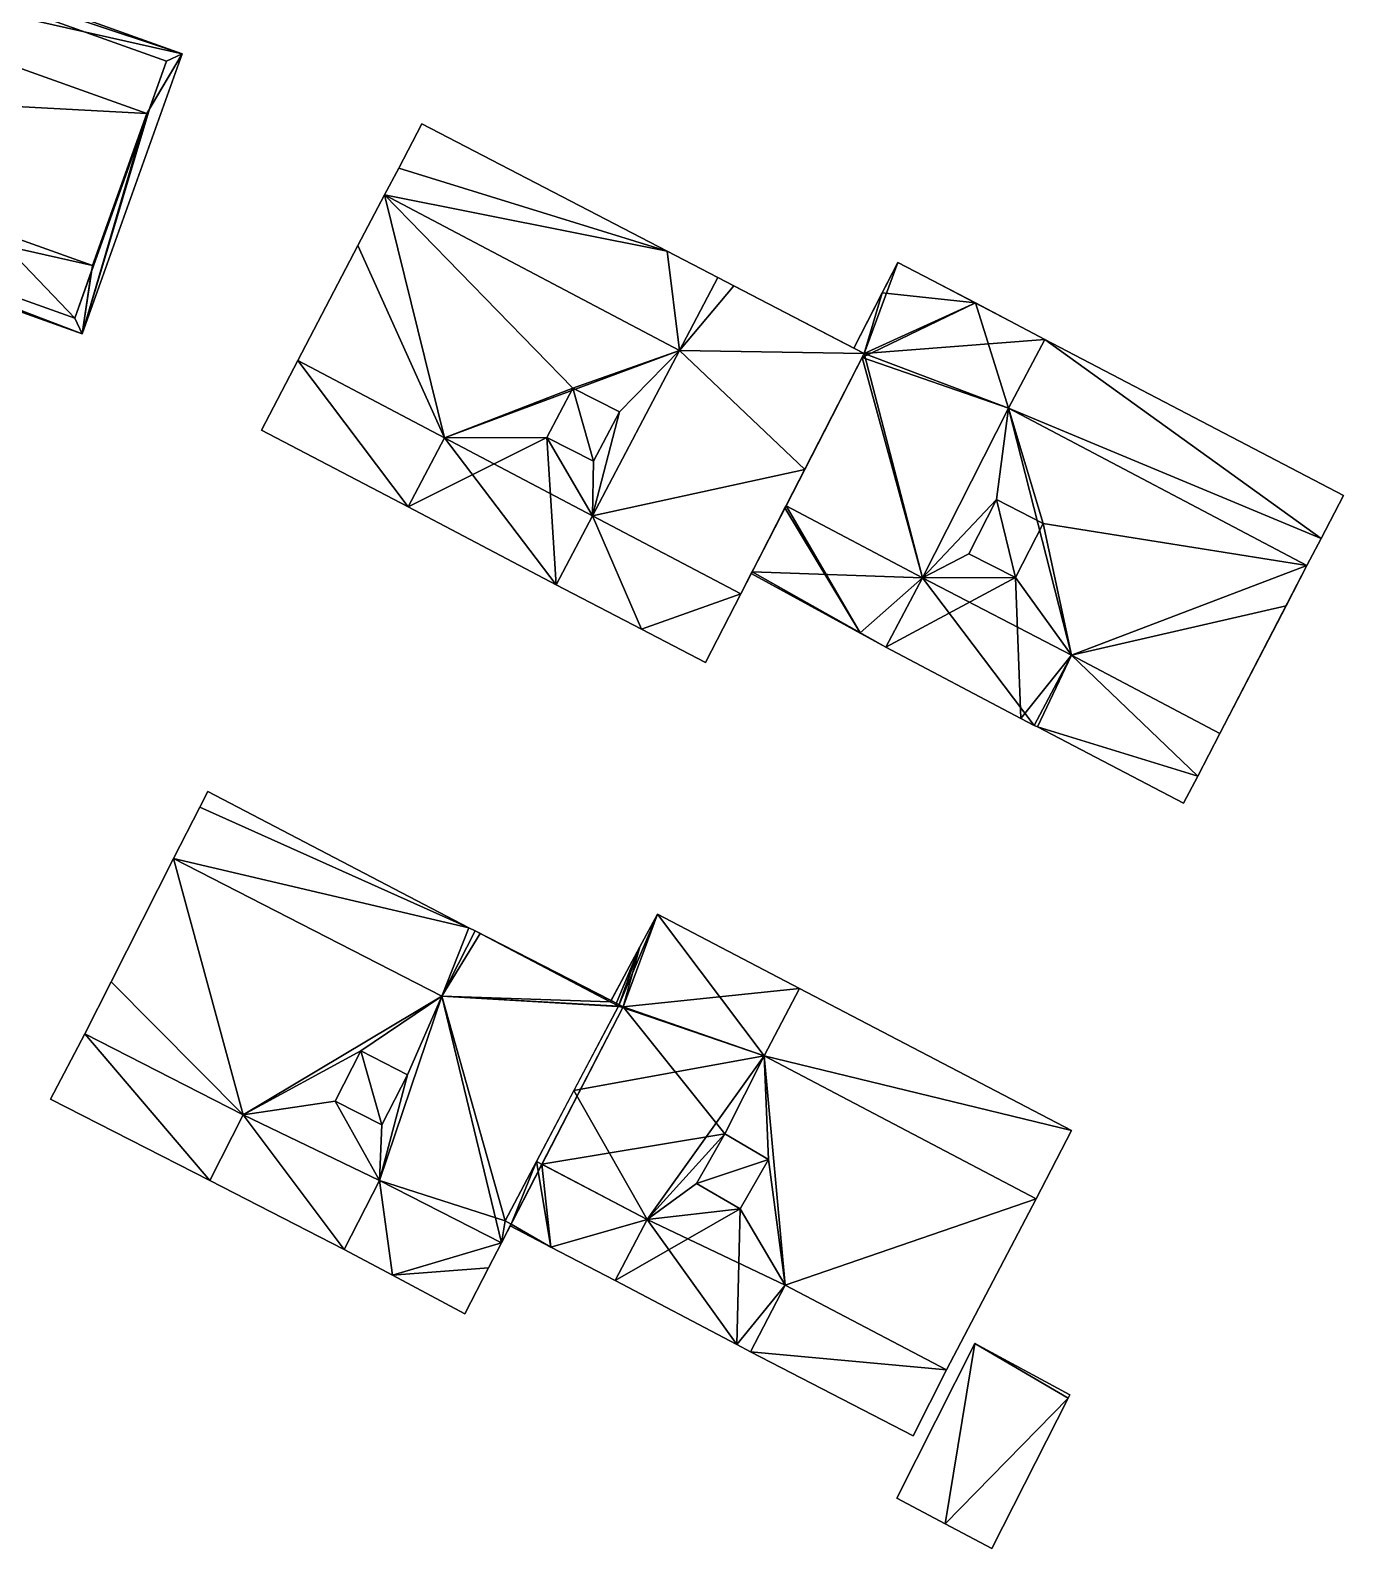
# Model space of a CAD drawing. Extents: x 2679264 to 2679716, y 1246766 to 1247183.
# Drawn here: x 2679386.7 to 2679440.5, y 1246828.5 to 1246890.6 of the extents above; entities that cross this region are included whole.
import ezdxf

# ---------------------------------------------------------------- set-up
doc = ezdxf.new("R2010")
doc.units = 0

msp = doc.modelspace()

# ---------------------------------------------------------------- linework, layer by layer
for points in [[(2679371.03, 1246897.51, 475.487), (2679392.94, 1246889.68, 475.487), (2679370.6, 1246894.71, 478.284)], [(2679392.94, 1246889.68, 475.487), (2679371.03, 1246897.51, 475.487), (2679371.33, 1246896.87, 475.99)], [(2679371.33, 1246896.87, 462.266), (2679367.57, 1246886.35, 462.266), (2679388.54, 1246878.86, 462.266)], [(2679392.3, 1246889.37, 475.99), (2679392.94, 1246889.68, 475.487), (2679371.33, 1246896.87, 475.99)], [(2679392.3, 1246889.37, 475.99), (2679371.33, 1246896.87, 475.99), (2679371.33, 1246896.87, 462.266)], [(2679392.3, 1246889.37, 462.266), (2679392.3, 1246889.37, 475.99), (2679371.33, 1246896.87, 462.266)], [(2679392.3, 1246889.37, 462.266), (2679371.33, 1246896.87, 462.266), (2679388.54, 1246878.86, 462.266)], [(2679370.6, 1246894.71, 478.284), (2679391.49, 1246887.24, 478.284), (2679368.38, 1246888.48, 478.284)], [(2679370.6, 1246894.71, 478.284), (2679392.94, 1246889.68, 475.487), (2679391.49, 1246887.24, 478.284)], [(2679392.94, 1246889.68, 475.487), (2679388.84, 1246878.22, 475.487), (2679391.49, 1246887.24, 478.284)], [(2679388.84, 1246878.22, 475.487), (2679392.94, 1246889.68, 475.487), (2679391.6, 1246887.43, 478.069)], [(2679392.94, 1246889.68, 475.487), (2679392.3, 1246889.37, 475.99), (2679391.6, 1246887.43, 478.069)], [(2679389.23, 1246880.8, 478.067), (2679392.3, 1246889.37, 462.266), (2679388.54, 1246878.86, 462.266)], [(2679389.23, 1246880.8, 478.067), (2679391.6, 1246887.43, 478.069), (2679392.3, 1246889.37, 462.266)], [(2679391.6, 1246887.43, 478.069), (2679392.3, 1246889.37, 475.99), (2679392.3, 1246889.37, 462.266)], [(2679366.93, 1246886.05, 475.487), (2679368.38, 1246888.48, 478.284), (2679389.27, 1246881.02, 478.284)], [(2679368.38, 1246888.48, 478.284), (2679391.49, 1246887.24, 478.284), (2679389.27, 1246881.02, 478.284)], [(2679389.23, 1246880.8, 478.067), (2679388.84, 1246878.22, 475.487), (2679391.6, 1246887.43, 478.069)], [(2679391.49, 1246887.24, 478.284), (2679388.84, 1246878.22, 475.487), (2679389.27, 1246881.02, 478.284)], [(2679402.75, 1246886.81, 472.789), (2679412.78, 1246881.6, 472.789), (2679401.8, 1246885, 472.789)], [(2679402.75, 1246886.81, 472.789), (2679401.8, 1246885, 472.789), (2679401.8, 1246885, 459.695)], [(2679402.75, 1246886.81, 459.695), (2679402.75, 1246886.81, 472.789), (2679401.8, 1246885, 459.695)], [(2679412.78, 1246881.6, 459.695), (2679402.75, 1246886.81, 459.695), (2679401.8, 1246885, 459.695)], [(2679412.78, 1246881.6, 472.789), (2679402.75, 1246886.81, 472.789), (2679402.75, 1246886.81, 459.695)], [(2679412.78, 1246881.6, 459.695), (2679412.78, 1246881.6, 472.789), (2679402.75, 1246886.81, 459.695)], [(2679366.93, 1246886.05, 475.487), (2679388.84, 1246878.22, 475.487), (2679367.57, 1246886.35, 475.99)], [(2679388.84, 1246878.22, 475.487), (2679366.93, 1246886.05, 475.487), (2679389.27, 1246881.02, 478.284)], [(2679367.57, 1246886.35, 475.99), (2679388.84, 1246878.22, 475.487), (2679388.54, 1246878.86, 475.991)], [(2679367.57, 1246886.35, 475.99), (2679388.54, 1246878.86, 475.991), (2679388.54, 1246878.86, 462.266)], [(2679367.57, 1246886.35, 462.266), (2679367.57, 1246886.35, 475.99), (2679388.54, 1246878.86, 462.266)], [(2679401.8, 1246885, 472.789), (2679412.78, 1246881.6, 472.789), (2679401.22, 1246883.9, 472.789)], [(2679401.8, 1246885, 472.789), (2679401.22, 1246883.9, 472.789), (2679401.22, 1246883.9, 459.695)], [(2679401.8, 1246885, 459.695), (2679401.8, 1246885, 472.789), (2679401.22, 1246883.9, 459.695)], [(2679412.78, 1246881.6, 459.695), (2679401.8, 1246885, 459.695), (2679401.22, 1246883.9, 459.695)], [(2679400.13, 1246881.83, 475.963), (2679401.22, 1246883.9, 475.963), (2679403.68, 1246873.96, 475.963)], [(2679401.22, 1246883.9, 475.963), (2679400.13, 1246881.83, 475.963), (2679400.13, 1246881.83, 459.695)], [(2679401.22, 1246883.9, 459.695), (2679401.22, 1246883.9, 475.963), (2679400.13, 1246881.83, 459.695)], [(2679401.22, 1246883.9, 459.695), (2679400.13, 1246881.83, 459.695), (2679403.68, 1246873.96, 459.695)], [(2679401.22, 1246883.9, 472.789), (2679412.78, 1246881.6, 472.789), (2679413.29, 1246877.53, 472.789)], [(2679413.29, 1246877.53, 475.963), (2679408.92, 1246876, 475.963), (2679401.22, 1246883.9, 475.963)], [(2679401.22, 1246883.9, 475.963), (2679408.92, 1246876, 475.963), (2679403.68, 1246873.96, 475.963)], [(2679412.78, 1246881.6, 459.695), (2679401.22, 1246883.9, 459.695), (2679413.29, 1246877.53, 459.695)], [(2679413.29, 1246877.53, 472.789), (2679413.29, 1246877.53, 475.963), (2679401.22, 1246883.9, 475.963)], [(2679401.22, 1246883.9, 472.789), (2679413.29, 1246877.53, 472.789), (2679401.22, 1246883.9, 475.963)], [(2679413.29, 1246877.53, 459.695), (2679401.22, 1246883.9, 459.695), (2679403.68, 1246873.96, 459.695)], [(2679397.67, 1246877.13, 475.963), (2679400.13, 1246881.83, 475.963), (2679403.68, 1246873.96, 475.963)], [(2679400.13, 1246881.83, 475.963), (2679397.67, 1246877.13, 475.963), (2679397.67, 1246877.13, 459.695)], [(2679400.13, 1246881.83, 459.695), (2679400.13, 1246881.83, 475.963), (2679397.67, 1246877.13, 459.695)], [(2679400.13, 1246881.83, 459.695), (2679397.67, 1246877.13, 459.695), (2679403.68, 1246873.96, 459.695)], [(2679412.78, 1246881.6, 472.789), (2679414.86, 1246880.52, 472.789), (2679413.29, 1246877.53, 472.789)], [(2679414.86, 1246880.52, 472.789), (2679412.78, 1246881.6, 472.789), (2679412.78, 1246881.6, 459.695)], [(2679414.86, 1246880.52, 459.695), (2679414.86, 1246880.52, 472.789), (2679412.78, 1246881.6, 459.695)], [(2679414.86, 1246880.52, 459.695), (2679412.78, 1246881.6, 459.695), (2679413.29, 1246877.53, 459.695)], [(2679388.54, 1246878.86, 475.991), (2679388.84, 1246878.22, 475.487), (2679389.23, 1246880.8, 478.067)], [(2679388.54, 1246878.86, 475.991), (2679389.23, 1246880.8, 478.067), (2679388.54, 1246878.86, 462.266)], [(2679422.23, 1246881.14, 459.695), (2679420.42, 1246877.63, 459.695), (2679420.85, 1246877.41, 459.695)], [(2679428.24, 1246877.99, 459.695), (2679422.23, 1246881.14, 459.695), (2679420.85, 1246877.41, 459.695)], [(2679425.4, 1246879.48, 474.188), (2679421.59, 1246879.9, 474.188), (2679422.23, 1246881.14, 474.188)], [(2679421.59, 1246879.9, 474.188), (2679421.59, 1246879.9, 459.695), (2679422.23, 1246881.14, 474.188)], [(2679422.23, 1246881.14, 474.188), (2679421.59, 1246879.9, 459.695), (2679422.23, 1246881.14, 459.695)], [(2679425.4, 1246879.48, 474.188), (2679422.23, 1246881.14, 474.188), (2679422.23, 1246881.14, 459.695)], [(2679425.4, 1246879.48, 459.695), (2679425.4, 1246879.48, 474.188), (2679422.23, 1246881.14, 459.695)], [(2679414.86, 1246880.52, 475.963), (2679415.51, 1246880.18, 475.963), (2679413.29, 1246877.53, 475.963)], [(2679414.86, 1246880.52, 472.789), (2679414.86, 1246880.52, 475.963), (2679413.29, 1246877.53, 475.963)], [(2679413.29, 1246877.53, 472.789), (2679414.86, 1246880.52, 472.789), (2679413.29, 1246877.53, 475.963)], [(2679415.51, 1246880.18, 459.695), (2679414.86, 1246880.52, 459.695), (2679413.29, 1246877.53, 459.695)], [(2679413.29, 1246877.53, 475.963), (2679415.51, 1246880.18, 475.963), (2679420.85, 1246877.41, 475.963)], [(2679415.51, 1246880.18, 459.695), (2679413.29, 1246877.53, 459.695), (2679420.85, 1246877.41, 459.695)], [(2679415.51, 1246880.18, 475.963), (2679414.86, 1246880.52, 475.963), (2679420.42, 1246877.63, 474.188)], [(2679420.42, 1246877.63, 474.188), (2679414.86, 1246880.52, 475.963), (2679414.86, 1246880.52, 459.695)], [(2679414.86, 1246880.52, 459.695), (2679415.51, 1246880.18, 459.695), (2679420.42, 1246877.63, 474.188)], [(2679420.42, 1246877.63, 474.188), (2679420.85, 1246877.41, 475.963), (2679415.51, 1246880.18, 475.963)], [(2679420.42, 1246877.63, 459.695), (2679420.42, 1246877.63, 474.188), (2679415.51, 1246880.18, 459.695)], [(2679420.85, 1246877.41, 474.188), (2679420.42, 1246877.63, 474.188), (2679421.59, 1246879.9, 474.188)], [(2679421.59, 1246879.9, 459.695), (2679421.59, 1246879.9, 474.188), (2679420.42, 1246877.63, 474.188)], [(2679420.42, 1246877.63, 474.188), (2679420.42, 1246877.63, 459.695), (2679421.59, 1246879.9, 459.695)], [(2679420.85, 1246877.41, 474.188), (2679421.59, 1246879.9, 474.188), (2679425.4, 1246879.48, 474.188)], [(2679426.76, 1246875.17, 474.188), (2679420.77, 1246877.25, 474.188), (2679425.4, 1246879.48, 474.188)], [(2679420.85, 1246877.41, 474.188), (2679425.4, 1246879.48, 474.188), (2679420.77, 1246877.25, 474.188)], [(2679426.76, 1246875.17, 474.188), (2679425.4, 1246879.48, 474.188), (2679428.24, 1246877.99, 474.188)], [(2679428.24, 1246877.99, 474.188), (2679425.4, 1246879.48, 474.188), (2679425.4, 1246879.48, 459.695)], [(2679428.24, 1246877.99, 459.695), (2679428.24, 1246877.99, 474.188), (2679425.4, 1246879.48, 459.695)], [(2679426.76, 1246875.17, 459.695), (2679428.24, 1246877.99, 459.695), (2679420.85, 1246877.41, 459.695)], [(2679426.76, 1246875.17, 471.014), (2679428.24, 1246877.99, 471.014), (2679439.55, 1246869.84, 471.014)], [(2679439.55, 1246869.84, 459.695), (2679428.24, 1246877.99, 459.695), (2679426.76, 1246875.17, 459.695)], [(2679426.76, 1246875.17, 471.014), (2679426.76, 1246875.17, 474.188), (2679428.24, 1246877.99, 474.188)], [(2679428.24, 1246877.99, 471.014), (2679426.76, 1246875.17, 471.014), (2679428.24, 1246877.99, 474.188)], [(2679439.55, 1246869.84, 471.014), (2679428.24, 1246877.99, 471.014), (2679440.47, 1246871.6, 471.014)], [(2679440.47, 1246871.6, 471.014), (2679428.24, 1246877.99, 471.014), (2679428.24, 1246877.99, 459.695)], [(2679440.47, 1246871.6, 459.695), (2679440.47, 1246871.6, 471.014), (2679428.24, 1246877.99, 459.695)], [(2679439.55, 1246869.84, 459.695), (2679440.47, 1246871.6, 459.695), (2679428.24, 1246877.99, 459.695)], [(2679396.18, 1246874.28, 472.789), (2679397.67, 1246877.13, 472.789), (2679402.19, 1246871.14, 472.789)], [(2679397.67, 1246877.13, 472.789), (2679396.18, 1246874.28, 472.789), (2679396.18, 1246874.28, 459.695)], [(2679397.67, 1246877.13, 459.695), (2679397.67, 1246877.13, 472.789), (2679396.18, 1246874.28, 459.695)], [(2679397.67, 1246877.13, 459.695), (2679396.18, 1246874.28, 459.695), (2679402.19, 1246871.14, 459.695)], [(2679397.67, 1246877.13, 472.789), (2679403.68, 1246873.96, 472.789), (2679402.19, 1246871.14, 472.789)], [(2679397.67, 1246877.13, 459.695), (2679402.19, 1246871.14, 459.695), (2679403.68, 1246873.96, 459.695)], [(2679397.67, 1246877.13, 472.789), (2679397.67, 1246877.13, 475.963), (2679403.68, 1246873.96, 475.963)], [(2679403.68, 1246873.96, 472.789), (2679397.67, 1246877.13, 472.789), (2679403.68, 1246873.96, 475.963)], [(2679413.29, 1246877.53, 459.695), (2679403.68, 1246873.96, 459.695), (2679409.73, 1246870.77, 459.695)], [(2679410.84, 1246875.03, 475.963), (2679408.92, 1246876, 475.963), (2679413.29, 1246877.53, 475.963)], [(2679418.42, 1246872.67, 475.963), (2679409.73, 1246870.77, 475.963), (2679413.29, 1246877.53, 475.963)], [(2679413.29, 1246877.53, 475.963), (2679409.73, 1246870.77, 475.963), (2679410.84, 1246875.03, 475.963)], [(2679413.29, 1246877.53, 459.695), (2679409.73, 1246870.77, 459.695), (2679418.42, 1246872.67, 459.695)], [(2679420.85, 1246877.41, 475.963), (2679418.42, 1246872.67, 475.963), (2679413.29, 1246877.53, 475.963)], [(2679413.29, 1246877.53, 459.695), (2679418.42, 1246872.67, 459.695), (2679420.85, 1246877.41, 459.695)], [(2679420.85, 1246877.41, 475.963), (2679417.65, 1246871.18, 474.188), (2679415.8, 1246867.57, 475.963)], [(2679417.65, 1246871.18, 474.188), (2679420.85, 1246877.41, 475.963), (2679419.21, 1246874.21, 474.188)], [(2679420.85, 1246877.41, 459.695), (2679417.65, 1246871.18, 459.695), (2679423.23, 1246868.23, 459.695)], [(2679420.77, 1246877.25, 474.188), (2679423.23, 1246868.23, 474.188), (2679417.65, 1246871.18, 474.188)], [(2679420.85, 1246877.41, 474.188), (2679419.21, 1246874.21, 474.188), (2679420.85, 1246877.41, 475.963)], [(2679420.85, 1246877.41, 474.188), (2679420.85, 1246877.41, 475.963), (2679420.42, 1246877.63, 474.188)], [(2679423.23, 1246868.23, 474.188), (2679420.77, 1246877.25, 474.188), (2679426.76, 1246875.17, 474.188)], [(2679426.76, 1246875.17, 459.695), (2679420.85, 1246877.41, 459.695), (2679423.23, 1246868.23, 459.695)], [(2679403.68, 1246873.96, 475.963), (2679408.92, 1246876, 475.963), (2679407.86, 1246873.98, 475.963)], [(2679407.86, 1246873.98, 476.663), (2679408.92, 1246876, 476.663), (2679409.77, 1246873.01, 476.663)], [(2679407.86, 1246873.98, 476.663), (2679408.92, 1246876, 475.963), (2679408.92, 1246876, 476.663)], [(2679407.86, 1246873.98, 476.663), (2679407.86, 1246873.98, 475.963), (2679408.92, 1246876, 475.963)], [(2679408.92, 1246876, 476.663), (2679410.84, 1246875.03, 476.663), (2679409.77, 1246873.01, 476.663)], [(2679408.92, 1246876, 476.663), (2679410.84, 1246875.03, 475.963), (2679410.84, 1246875.03, 476.663)], [(2679408.92, 1246876, 476.663), (2679408.92, 1246876, 475.963), (2679410.84, 1246875.03, 475.963)], [(2679426.27, 1246871.44, 474.188), (2679423.23, 1246868.23, 474.188), (2679426.76, 1246875.17, 474.188)], [(2679429.33, 1246865.06, 459.695), (2679426.76, 1246875.17, 459.695), (2679423.23, 1246868.23, 459.695)], [(2679426.76, 1246875.17, 474.188), (2679428.18, 1246870.46, 474.188), (2679426.27, 1246871.44, 474.188)], [(2679438.97, 1246868.73, 471.014), (2679426.76, 1246875.17, 471.014), (2679439.55, 1246869.84, 471.014)], [(2679426.76, 1246875.17, 474.188), (2679438.97, 1246868.73, 474.188), (2679428.18, 1246870.46, 474.188)], [(2679439.55, 1246869.84, 459.695), (2679426.76, 1246875.17, 459.695), (2679438.97, 1246868.73, 459.695)], [(2679438.97, 1246868.73, 471.014), (2679438.97, 1246868.73, 474.188), (2679426.76, 1246875.17, 474.188)], [(2679426.76, 1246875.17, 471.014), (2679438.97, 1246868.73, 471.014), (2679426.76, 1246875.17, 474.188)], [(2679429.33, 1246865.06, 459.695), (2679438.97, 1246868.73, 459.695), (2679426.76, 1246875.17, 459.695)], [(2679409.77, 1246873.01, 475.963), (2679410.84, 1246875.03, 475.963), (2679409.73, 1246870.77, 475.963)], [(2679410.84, 1246875.03, 476.663), (2679409.77, 1246873.01, 475.963), (2679409.77, 1246873.01, 476.663)], [(2679410.84, 1246875.03, 476.663), (2679410.84, 1246875.03, 475.963), (2679409.77, 1246873.01, 475.963)], [(2679396.18, 1246874.28, 472.789), (2679402.19, 1246871.14, 472.789), (2679402.19, 1246871.14, 459.695)], [(2679396.18, 1246874.28, 459.695), (2679396.18, 1246874.28, 472.789), (2679402.19, 1246871.14, 459.695)], [(2679403.68, 1246873.96, 475.963), (2679407.86, 1246873.98, 475.963), (2679402.19, 1246871.14, 475.963)], [(2679408.24, 1246867.95, 475.963), (2679402.19, 1246871.14, 475.963), (2679407.86, 1246873.98, 475.963)], [(2679403.68, 1246873.96, 472.789), (2679403.68, 1246873.96, 475.963), (2679402.19, 1246871.14, 475.963)], [(2679402.19, 1246871.14, 472.789), (2679403.68, 1246873.96, 472.789), (2679402.19, 1246871.14, 475.963)], [(2679403.68, 1246873.96, 459.695), (2679402.19, 1246871.14, 459.695), (2679408.24, 1246867.95, 459.695)], [(2679403.68, 1246873.96, 459.695), (2679408.24, 1246867.95, 459.695), (2679409.73, 1246870.77, 459.695)], [(2679408.24, 1246867.95, 475.963), (2679407.86, 1246873.98, 475.963), (2679409.73, 1246870.77, 475.963)], [(2679409.73, 1246870.77, 475.963), (2679407.86, 1246873.98, 475.963), (2679409.77, 1246873.01, 475.963)], [(2679409.77, 1246873.01, 476.663), (2679407.86, 1246873.98, 475.963), (2679407.86, 1246873.98, 476.663)], [(2679409.77, 1246873.01, 476.663), (2679409.77, 1246873.01, 475.963), (2679407.86, 1246873.98, 475.963)], [(2679409.73, 1246870.77, 475.963), (2679418.42, 1246872.67, 475.963), (2679415.8, 1246867.57, 475.963)], [(2679409.73, 1246870.77, 459.695), (2679415.8, 1246867.57, 459.695), (2679418.42, 1246872.67, 459.695)], [(2679423.23, 1246868.23, 474.188), (2679426.27, 1246871.44, 474.188), (2679425.13, 1246869.21, 474.188)], [(2679425.13, 1246869.21, 475.038), (2679426.27, 1246871.44, 475.038), (2679427.04, 1246868.24, 475.038)], [(2679425.13, 1246869.21, 475.038), (2679426.27, 1246871.44, 474.188), (2679426.27, 1246871.44, 475.038)], [(2679425.13, 1246869.21, 475.038), (2679425.13, 1246869.21, 474.188), (2679426.27, 1246871.44, 474.188)], [(2679426.27, 1246871.44, 475.038), (2679428.18, 1246870.46, 475.038), (2679427.04, 1246868.24, 475.038)], [(2679426.27, 1246871.44, 475.038), (2679428.18, 1246870.46, 474.188), (2679428.18, 1246870.46, 475.038)], [(2679426.27, 1246871.44, 475.038), (2679426.27, 1246871.44, 474.188), (2679428.18, 1246870.46, 474.188)], [(2679439.55, 1246869.84, 471.014), (2679440.47, 1246871.6, 471.014), (2679440.47, 1246871.6, 459.695)], [(2679439.55, 1246869.84, 459.695), (2679439.55, 1246869.84, 471.014), (2679440.47, 1246871.6, 459.695)], [(2679402.19, 1246871.14, 475.963), (2679408.24, 1246867.95, 475.963), (2679408.24, 1246867.95, 459.695)], [(2679402.19, 1246871.14, 459.695), (2679402.19, 1246871.14, 475.963), (2679408.24, 1246867.95, 459.695)], [(2679417.65, 1246871.18, 474.188), (2679416.27, 1246868.48, 471.014), (2679415.8, 1246867.57, 475.963)], [(2679416.27, 1246868.48, 471.014), (2679417.65, 1246871.18, 474.188), (2679417.65, 1246871.18, 472.507)], [(2679416.27, 1246868.48, 471.014), (2679417.65, 1246871.18, 472.507), (2679417.65, 1246871.18, 471.014)], [(2679416.27, 1246868.48, 459.695), (2679423.23, 1246868.23, 459.695), (2679417.65, 1246871.18, 459.695)], [(2679417.6, 1246871.09, 471.014), (2679420.68, 1246865.98, 471.014), (2679416.27, 1246868.48, 471.014)], [(2679417.6, 1246871.09, 471.014), (2679417.65, 1246871.18, 471.014), (2679420.68, 1246865.98, 471.014)], [(2679417.65, 1246871.18, 471.014), (2679423.23, 1246868.23, 471.014), (2679420.68, 1246865.98, 471.014)], [(2679423.23, 1246868.23, 471.014), (2679417.65, 1246871.18, 471.097), (2679423.23, 1246868.23, 474.188)], [(2679423.23, 1246868.23, 474.188), (2679417.65, 1246871.18, 471.097), (2679417.65, 1246871.18, 474.188)], [(2679417.65, 1246871.18, 471.097), (2679423.23, 1246868.23, 471.014), (2679417.65, 1246871.18, 471.014)], [(2679408.24, 1246867.95, 472.789), (2679409.73, 1246870.77, 472.789), (2679411.73, 1246866.13, 472.789)], [(2679408.24, 1246867.95, 459.695), (2679411.73, 1246866.13, 459.695), (2679409.73, 1246870.77, 459.695)], [(2679408.24, 1246867.95, 472.789), (2679408.24, 1246867.95, 475.963), (2679409.73, 1246870.77, 475.963)], [(2679409.73, 1246870.77, 472.789), (2679408.24, 1246867.95, 472.789), (2679409.73, 1246870.77, 475.963)], [(2679409.73, 1246870.77, 472.789), (2679415.8, 1246867.57, 472.789), (2679411.73, 1246866.13, 472.789)], [(2679411.73, 1246866.13, 459.695), (2679415.8, 1246867.57, 459.695), (2679409.73, 1246870.77, 459.695)], [(2679409.73, 1246870.77, 472.789), (2679409.73, 1246870.77, 475.963), (2679415.8, 1246867.57, 475.963)], [(2679415.8, 1246867.57, 472.789), (2679409.73, 1246870.77, 472.789), (2679415.8, 1246867.57, 475.963)], [(2679429.33, 1246865.06, 474.188), (2679427.04, 1246868.24, 474.188), (2679428.18, 1246870.46, 474.188)], [(2679428.18, 1246870.46, 475.038), (2679427.04, 1246868.24, 474.188), (2679427.04, 1246868.24, 475.038)], [(2679428.18, 1246870.46, 475.038), (2679428.18, 1246870.46, 474.188), (2679427.04, 1246868.24, 474.188)], [(2679428.18, 1246870.46, 474.188), (2679438.97, 1246868.73, 474.188), (2679429.33, 1246865.06, 474.188)], [(2679438.97, 1246868.73, 471.014), (2679439.55, 1246869.84, 471.014), (2679438.97, 1246868.73, 459.695)], [(2679439.55, 1246869.84, 471.014), (2679439.55, 1246869.84, 459.695), (2679438.97, 1246868.73, 459.695)], [(2679425.13, 1246869.21, 474.188), (2679427.04, 1246868.24, 474.188), (2679423.23, 1246868.23, 474.188)], [(2679427.04, 1246868.24, 475.038), (2679425.13, 1246869.21, 474.188), (2679425.13, 1246869.21, 475.038)], [(2679427.04, 1246868.24, 475.038), (2679427.04, 1246868.24, 474.188), (2679425.13, 1246869.21, 474.188)], [(2679416.23, 1246868.41, 471.014), (2679415.8, 1246867.57, 475.963), (2679416.27, 1246868.48, 471.014)], [(2679415.8, 1246867.57, 459.695), (2679415.8, 1246867.57, 475.963), (2679416.23, 1246868.41, 471.014)], [(2679416.23, 1246868.41, 459.695), (2679415.8, 1246867.57, 459.695), (2679416.23, 1246868.41, 471.014)], [(2679416.23, 1246868.41, 471.014), (2679416.27, 1246868.48, 471.014), (2679420.68, 1246865.98, 471.014)], [(2679416.23, 1246868.41, 459.695), (2679421.73, 1246865.4, 459.695), (2679416.27, 1246868.48, 459.695)], [(2679416.23, 1246868.41, 471.014), (2679420.68, 1246865.98, 471.014), (2679420.68, 1246865.98, 459.695)], [(2679416.23, 1246868.41, 459.695), (2679416.23, 1246868.41, 471.014), (2679420.68, 1246865.98, 459.695)], [(2679416.27, 1246868.48, 459.695), (2679421.73, 1246865.4, 459.695), (2679423.23, 1246868.23, 459.695)], [(2679438.97, 1246868.73, 474.188), (2679438.12, 1246867.09, 474.188), (2679429.33, 1246865.06, 474.188)], [(2679429.33, 1246865.06, 459.695), (2679435.4, 1246861.86, 459.695), (2679438.97, 1246868.73, 459.695)], [(2679438.12, 1246867.09, 474.188), (2679438.97, 1246868.73, 474.188), (2679438.97, 1246868.73, 459.695)], [(2679438.12, 1246867.09, 459.695), (2679438.12, 1246867.09, 474.188), (2679438.97, 1246868.73, 459.695)], [(2679408.24, 1246867.95, 472.789), (2679411.73, 1246866.13, 472.789), (2679411.73, 1246866.13, 459.695)], [(2679408.24, 1246867.95, 459.695), (2679408.24, 1246867.95, 472.789), (2679411.73, 1246866.13, 459.695)], [(2679421.73, 1246865.4, 471.014), (2679420.68, 1246865.98, 471.014), (2679423.23, 1246868.23, 471.014)], [(2679427.04, 1246868.24, 474.188), (2679421.73, 1246865.4, 474.188), (2679423.23, 1246868.23, 474.188)], [(2679427.04, 1246868.24, 474.188), (2679427.26, 1246862.48, 474.188), (2679421.73, 1246865.4, 474.188)], [(2679423.23, 1246868.23, 471.014), (2679423.23, 1246868.23, 474.188), (2679421.73, 1246865.4, 474.188)], [(2679421.73, 1246865.4, 471.014), (2679423.23, 1246868.23, 471.014), (2679421.73, 1246865.4, 474.188)], [(2679427.81, 1246862.19, 459.695), (2679423.23, 1246868.23, 459.695), (2679421.73, 1246865.4, 459.695)], [(2679427.81, 1246862.19, 459.695), (2679429.33, 1246865.06, 459.695), (2679423.23, 1246868.23, 459.695)], [(2679427.04, 1246868.24, 474.188), (2679429.33, 1246865.06, 474.188), (2679427.26, 1246862.48, 474.188)], [(2679415.8, 1246867.57, 472.789), (2679414.36, 1246864.77, 472.789), (2679411.73, 1246866.13, 472.789)], [(2679411.73, 1246866.13, 459.695), (2679414.36, 1246864.77, 459.695), (2679415.8, 1246867.57, 459.695)], [(2679414.36, 1246864.77, 472.789), (2679415.8, 1246867.57, 472.789), (2679415.8, 1246867.57, 459.695)], [(2679414.36, 1246864.77, 459.695), (2679414.36, 1246864.77, 472.789), (2679415.8, 1246867.57, 459.695)], [(2679438.12, 1246867.09, 474.188), (2679435.4, 1246861.86, 474.188), (2679429.33, 1246865.06, 474.188)], [(2679435.4, 1246861.86, 474.188), (2679438.12, 1246867.09, 474.188), (2679438.12, 1246867.09, 459.695)], [(2679435.4, 1246861.86, 459.695), (2679435.4, 1246861.86, 474.188), (2679438.12, 1246867.09, 459.695)], [(2679411.73, 1246866.13, 472.789), (2679414.36, 1246864.77, 472.789), (2679414.36, 1246864.77, 459.695)], [(2679411.73, 1246866.13, 459.695), (2679411.73, 1246866.13, 472.789), (2679414.36, 1246864.77, 459.695)], [(2679420.68, 1246865.98, 471.014), (2679421.73, 1246865.4, 471.014), (2679421.73, 1246865.4, 459.695)], [(2679420.68, 1246865.98, 459.695), (2679420.68, 1246865.98, 471.014), (2679421.73, 1246865.4, 459.695)], [(2679421.73, 1246865.4, 474.188), (2679427.26, 1246862.48, 474.188), (2679427.26, 1246862.48, 459.695)], [(2679421.73, 1246865.4, 459.695), (2679421.73, 1246865.4, 474.188), (2679427.26, 1246862.48, 459.695)], [(2679427.26, 1246862.48, 474.188), (2679429.33, 1246865.06, 474.188), (2679427.81, 1246862.19, 474.188)], [(2679427.81, 1246862.19, 471.014), (2679429.33, 1246865.06, 471.014), (2679427.94, 1246862.13, 471.014)], [(2679427.81, 1246862.19, 471.014), (2679427.81, 1246862.19, 474.188), (2679429.33, 1246865.06, 474.188)], [(2679429.33, 1246865.06, 471.014), (2679427.81, 1246862.19, 471.014), (2679429.33, 1246865.06, 474.188)], [(2679429.33, 1246865.06, 459.695), (2679427.81, 1246862.19, 459.695), (2679427.94, 1246862.13, 459.695)], [(2679429.33, 1246865.06, 471.014), (2679434.5, 1246860.12, 471.014), (2679427.94, 1246862.13, 471.014)], [(2679429.33, 1246865.06, 459.695), (2679427.94, 1246862.13, 459.695), (2679434.5, 1246860.12, 459.695)], [(2679435.4, 1246861.86, 471.014), (2679434.5, 1246860.12, 471.014), (2679429.33, 1246865.06, 471.014)], [(2679429.33, 1246865.06, 471.014), (2679429.33, 1246865.06, 474.188), (2679435.4, 1246861.86, 474.188)], [(2679435.4, 1246861.86, 471.014), (2679429.33, 1246865.06, 471.014), (2679435.4, 1246861.86, 474.188)], [(2679435.4, 1246861.86, 459.695), (2679429.33, 1246865.06, 459.695), (2679434.5, 1246860.12, 459.695)], [(2679427.26, 1246862.48, 474.188), (2679427.81, 1246862.19, 474.188), (2679427.81, 1246862.19, 459.695)], [(2679427.26, 1246862.48, 459.695), (2679427.26, 1246862.48, 474.188), (2679427.81, 1246862.19, 459.695)], [(2679427.81, 1246862.19, 471.014), (2679427.94, 1246862.13, 471.014), (2679427.94, 1246862.13, 459.695)], [(2679427.81, 1246862.19, 459.695), (2679427.81, 1246862.19, 471.014), (2679427.94, 1246862.13, 459.695)], [(2679434.5, 1246860.12, 471.014), (2679433.92, 1246859.01, 471.014), (2679427.94, 1246862.13, 471.014)], [(2679427.94, 1246862.13, 471.014), (2679433.92, 1246859.01, 471.014), (2679433.92, 1246859.01, 459.695)], [(2679427.94, 1246862.13, 459.695), (2679427.94, 1246862.13, 471.014), (2679433.92, 1246859.01, 459.695)], [(2679427.94, 1246862.13, 459.695), (2679433.92, 1246859.01, 459.695), (2679434.5, 1246860.12, 459.695)], [(2679434.5, 1246860.12, 471.014), (2679435.4, 1246861.86, 471.014), (2679434.5, 1246860.12, 459.695)], [(2679435.4, 1246861.86, 471.014), (2679435.4, 1246861.86, 459.695), (2679434.5, 1246860.12, 459.695)], [(2679433.92, 1246859.01, 471.014), (2679434.5, 1246860.12, 471.014), (2679434.5, 1246860.12, 459.695)], [(2679433.92, 1246859.01, 459.695), (2679433.92, 1246859.01, 471.014), (2679434.5, 1246860.12, 459.695)], [(2679393.99, 1246859.49, 481.113), (2679404.67, 1246853.91, 481.113), (2679393.66, 1246858.84, 481.113)], [(2679393.99, 1246859.49, 481.113), (2679393.66, 1246858.84, 481.113), (2679393.66, 1246858.84, 467.51)], [(2679393.99, 1246859.49, 467.51), (2679393.99, 1246859.49, 481.113), (2679393.66, 1246858.84, 467.51)], [(2679404.67, 1246853.91, 467.51), (2679393.99, 1246859.49, 467.51), (2679393.66, 1246858.84, 467.51)], [(2679404.67, 1246853.91, 481.113), (2679393.99, 1246859.49, 481.113), (2679393.99, 1246859.49, 467.51)], [(2679404.67, 1246853.91, 467.51), (2679404.67, 1246853.91, 481.113), (2679393.99, 1246859.49, 467.51)], [(2679393.66, 1246858.84, 481.113), (2679404.67, 1246853.91, 481.113), (2679392.58, 1246856.75, 481.113)], [(2679393.66, 1246858.84, 481.113), (2679392.58, 1246856.75, 481.113), (2679392.58, 1246856.75, 467.51)], [(2679393.66, 1246858.84, 467.51), (2679393.66, 1246858.84, 481.113), (2679392.58, 1246856.75, 467.51)], [(2679404.67, 1246853.91, 467.51), (2679393.66, 1246858.84, 467.51), (2679392.58, 1246856.75, 467.51)], [(2679392.58, 1246856.75, 467.51), (2679388.96, 1246849.57, 467.51), (2679395.44, 1246846.25, 467.51)], [(2679390.03, 1246851.7, 484.293), (2679392.58, 1246856.75, 484.293), (2679395.44, 1246846.25, 484.293)], [(2679392.58, 1246856.75, 484.293), (2679390.03, 1246851.7, 484.293), (2679390.03, 1246851.7, 467.51)], [(2679392.58, 1246856.75, 467.51), (2679392.58, 1246856.75, 484.293), (2679390.03, 1246851.7, 467.51)], [(2679404.67, 1246853.91, 481.113), (2679403.57, 1246851.11, 481.113), (2679392.58, 1246856.75, 481.113)], [(2679392.58, 1246856.75, 484.293), (2679403.57, 1246851.11, 484.293), (2679395.44, 1246846.25, 484.293)], [(2679404.67, 1246853.91, 467.51), (2679392.58, 1246856.75, 467.51), (2679403.57, 1246851.11, 467.51)], [(2679403.57, 1246851.11, 481.113), (2679403.57, 1246851.11, 484.293), (2679392.58, 1246856.75, 484.293)], [(2679392.58, 1246856.75, 481.113), (2679403.57, 1246851.11, 481.113), (2679392.58, 1246856.75, 484.293)], [(2679403.57, 1246851.11, 467.51), (2679392.58, 1246856.75, 467.51), (2679395.44, 1246846.25, 467.51)], [(2679412.39, 1246854.47, 467.51), (2679411.67, 1246853.13, 467.51), (2679410.8, 1246850.7, 467.51)], [(2679412.39, 1246854.47, 467.51), (2679410.8, 1246850.7, 467.51), (2679416.75, 1246848.67, 467.51)], [(2679412.39, 1246854.47, 483.068), (2679410.99, 1246850.67, 483.068), (2679411.67, 1246853.13, 483.068)], [(2679418.2, 1246851.43, 483.068), (2679410.99, 1246850.67, 483.068), (2679412.39, 1246854.47, 483.068)], [(2679411.67, 1246853.13, 483.068), (2679411.67, 1246853.13, 467.51), (2679412.39, 1246854.47, 483.068)], [(2679412.39, 1246854.47, 483.068), (2679411.67, 1246853.13, 467.51), (2679412.39, 1246854.47, 467.51)], [(2679418.2, 1246851.43, 483.068), (2679412.39, 1246854.47, 483.068), (2679412.39, 1246854.47, 467.51)], [(2679418.2, 1246851.43, 467.51), (2679418.2, 1246851.43, 483.068), (2679412.39, 1246854.47, 467.51)], [(2679418.2, 1246851.43, 467.51), (2679412.39, 1246854.47, 467.51), (2679416.75, 1246848.67, 467.51)], [(2679404.93, 1246853.78, 481.113), (2679403.57, 1246851.11, 481.113), (2679404.67, 1246853.91, 481.113)], [(2679404.67, 1246853.91, 467.51), (2679403.57, 1246851.11, 467.51), (2679404.93, 1246853.78, 467.51)], [(2679403.57, 1246851.11, 484.293), (2679404.93, 1246853.78, 484.293), (2679405.13, 1246853.68, 484.293)], [(2679404.93, 1246853.78, 481.113), (2679404.93, 1246853.78, 484.293), (2679403.57, 1246851.11, 484.293)], [(2679403.57, 1246851.11, 481.113), (2679404.93, 1246853.78, 481.113), (2679403.57, 1246851.11, 484.293)], [(2679410.46, 1246850.88, 467.51), (2679404.93, 1246853.78, 467.51), (2679403.57, 1246851.11, 467.51)], [(2679410.99, 1246850.67, 484.293), (2679403.57, 1246851.11, 484.293), (2679405.13, 1246853.68, 484.293)], [(2679404.93, 1246853.78, 481.113), (2679404.67, 1246853.91, 481.113), (2679404.93, 1246853.78, 467.51)], [(2679404.67, 1246853.91, 481.113), (2679404.67, 1246853.91, 467.51), (2679404.93, 1246853.78, 467.51)], [(2679404.93, 1246853.78, 484.293), (2679404.93, 1246853.78, 467.51), (2679405.13, 1246853.68, 484.293)], [(2679405.13, 1246853.68, 484.293), (2679404.93, 1246853.78, 467.51), (2679405.13, 1246853.68, 467.51)], [(2679410.46, 1246850.88, 467.51), (2679410.49, 1246850.93, 467.51), (2679404.93, 1246853.78, 467.51)], [(2679405.13, 1246853.68, 484.293), (2679405.13, 1246853.68, 467.51), (2679410.49, 1246850.93, 483.068)], [(2679410.49, 1246850.93, 483.068), (2679410.99, 1246850.67, 484.293), (2679405.13, 1246853.68, 484.293)], [(2679410.49, 1246850.93, 467.51), (2679410.49, 1246850.93, 483.068), (2679405.13, 1246853.68, 467.51)], [(2679411.67, 1246853.13, 467.51), (2679410.46, 1246850.88, 467.51), (2679410.68, 1246850.77, 467.51)], [(2679410.49, 1246850.93, 483.068), (2679411.67, 1246853.13, 483.068), (2679410.99, 1246850.67, 483.068)], [(2679411.67, 1246853.13, 467.51), (2679411.67, 1246853.13, 483.068), (2679410.49, 1246850.93, 483.068)], [(2679410.49, 1246850.93, 483.068), (2679410.49, 1246850.93, 467.51), (2679411.67, 1246853.13, 467.51)], [(2679411.67, 1246853.13, 467.51), (2679410.68, 1246850.77, 467.51), (2679410.8, 1246850.7, 467.51)], [(2679388.96, 1246849.57, 484.293), (2679390.03, 1246851.7, 484.293), (2679395.44, 1246846.25, 484.293)], [(2679390.03, 1246851.7, 484.293), (2679388.96, 1246849.57, 484.293), (2679388.96, 1246849.57, 467.51)], [(2679390.03, 1246851.7, 467.51), (2679390.03, 1246851.7, 484.293), (2679388.96, 1246849.57, 467.51)], [(2679395.44, 1246846.25, 484.293), (2679403.57, 1246851.11, 484.293), (2679400.25, 1246848.87, 484.293)], [(2679401.02, 1246843.56, 467.51), (2679403.57, 1246851.11, 467.51), (2679395.44, 1246846.25, 467.51)], [(2679400.25, 1246848.87, 484.293), (2679403.57, 1246851.11, 484.293), (2679402.16, 1246847.89, 484.293)], [(2679401.02, 1246843.56, 484.293), (2679403.57, 1246851.11, 484.293), (2679406, 1246841.01, 484.293)], [(2679403.57, 1246851.11, 484.293), (2679401.02, 1246843.56, 484.293), (2679402.16, 1246847.89, 484.293)], [(2679401.02, 1246843.56, 467.51), (2679406.15, 1246841.91, 467.51), (2679403.57, 1246851.11, 467.51)], [(2679406, 1246841.01, 484.293), (2679403.57, 1246851.11, 484.293), (2679410.99, 1246850.67, 484.293)], [(2679410.8, 1246850.7, 467.51), (2679410.46, 1246850.88, 467.51), (2679403.57, 1246851.11, 467.51)], [(2679406.15, 1246841.91, 467.51), (2679410.8, 1246850.7, 467.51), (2679403.57, 1246851.11, 467.51)], [(2679418.2, 1246851.43, 483.068), (2679416.75, 1246848.67, 483.068), (2679410.99, 1246850.67, 483.068)], [(2679416.75, 1246848.67, 480.016), (2679418.2, 1246851.43, 480.016), (2679429.33, 1246845.61, 480.016)], [(2679416.75, 1246848.67, 480.016), (2679416.75, 1246848.67, 483.068), (2679418.2, 1246851.43, 483.068)], [(2679418.2, 1246851.43, 480.016), (2679416.75, 1246848.67, 480.016), (2679418.2, 1246851.43, 483.068)], [(2679429.33, 1246845.61, 467.51), (2679418.2, 1246851.43, 467.51), (2679416.75, 1246848.67, 467.51)], [(2679429.33, 1246845.61, 480.016), (2679418.2, 1246851.43, 480.016), (2679418.2, 1246851.43, 467.51)], [(2679429.33, 1246845.61, 467.51), (2679429.33, 1246845.61, 480.016), (2679418.2, 1246851.43, 467.51)], [(2679407.66, 1246844.23, 483.068), (2679406, 1246841.01, 484.293), (2679410.99, 1246850.67, 484.293)], [(2679415.15, 1246845.47, 483.068), (2679407.66, 1246844.23, 483.068), (2679410.99, 1246850.67, 483.068)], [(2679407.66, 1246844.23, 483.068), (2679410.99, 1246850.67, 484.293), (2679410.99, 1246850.67, 483.068)], [(2679410.8, 1246850.7, 467.51), (2679408.97, 1246847.25, 467.51), (2679416.75, 1246848.67, 467.51)], [(2679410.99, 1246850.67, 483.068), (2679410.99, 1246850.67, 484.293), (2679410.49, 1246850.93, 483.068)], [(2679410.99, 1246850.67, 483.068), (2679416.75, 1246848.67, 483.068), (2679415.15, 1246845.47, 483.068)], [(2679387.55, 1246846.89, 481.113), (2679388.96, 1246849.57, 481.113), (2679394.07, 1246843.57, 481.113)], [(2679388.96, 1246849.57, 481.113), (2679387.55, 1246846.89, 481.113), (2679387.55, 1246846.89, 467.51)], [(2679388.96, 1246849.57, 467.51), (2679388.96, 1246849.57, 481.113), (2679387.55, 1246846.89, 467.51)], [(2679388.96, 1246849.57, 467.51), (2679387.55, 1246846.89, 467.51), (2679394.07, 1246843.57, 467.51)], [(2679388.96, 1246849.57, 481.113), (2679395.44, 1246846.25, 481.113), (2679394.07, 1246843.57, 481.113)], [(2679388.96, 1246849.57, 481.113), (2679388.96, 1246849.57, 484.293), (2679395.44, 1246846.25, 484.293)], [(2679395.44, 1246846.25, 481.113), (2679388.96, 1246849.57, 481.113), (2679395.44, 1246846.25, 484.293)], [(2679395.44, 1246846.25, 467.51), (2679388.96, 1246849.57, 467.51), (2679394.07, 1246843.57, 467.51)], [(2679395.44, 1246846.25, 484.293), (2679400.25, 1246848.87, 484.293), (2679399.2, 1246846.82, 484.293)], [(2679399.2, 1246846.82, 485.293), (2679400.25, 1246848.87, 485.293), (2679401.11, 1246845.84, 485.293)], [(2679399.2, 1246846.82, 485.293), (2679400.25, 1246848.87, 484.293), (2679400.25, 1246848.87, 485.293)], [(2679399.2, 1246846.82, 485.293), (2679399.2, 1246846.82, 484.293), (2679400.25, 1246848.87, 484.293)], [(2679400.25, 1246848.87, 485.293), (2679402.16, 1246847.89, 485.293), (2679401.11, 1246845.84, 485.293)], [(2679400.25, 1246848.87, 485.293), (2679402.16, 1246847.89, 484.293), (2679402.16, 1246847.89, 485.293)], [(2679400.25, 1246848.87, 485.293), (2679400.25, 1246848.87, 484.293), (2679402.16, 1246847.89, 484.293)], [(2679408.97, 1246847.25, 467.51), (2679411.97, 1246841.97, 467.51), (2679416.75, 1246848.67, 467.51)], [(2679411.97, 1246841.97, 467.51), (2679417.62, 1246839.28, 467.51), (2679416.75, 1246848.67, 467.51)], [(2679416.75, 1246848.67, 483.068), (2679416.94, 1246844.43, 483.068), (2679415.15, 1246845.47, 483.068)], [(2679416.75, 1246848.67, 483.068), (2679417.62, 1246839.28, 483.068), (2679416.94, 1246844.43, 483.068)], [(2679427.89, 1246842.82, 483.068), (2679417.62, 1246839.28, 483.068), (2679416.75, 1246848.67, 483.068)], [(2679427.89, 1246842.82, 480.016), (2679416.75, 1246848.67, 480.016), (2679429.33, 1246845.61, 480.016)], [(2679427.89, 1246842.82, 480.016), (2679427.89, 1246842.82, 483.068), (2679416.75, 1246848.67, 483.068)], [(2679416.75, 1246848.67, 480.016), (2679427.89, 1246842.82, 480.016), (2679416.75, 1246848.67, 483.068)], [(2679417.62, 1246839.28, 467.51), (2679427.89, 1246842.82, 467.51), (2679416.75, 1246848.67, 467.51)], [(2679429.33, 1246845.61, 467.51), (2679416.75, 1246848.67, 467.51), (2679427.89, 1246842.82, 467.51)], [(2679401.02, 1246843.56, 484.293), (2679401.11, 1246845.84, 484.293), (2679402.16, 1246847.89, 484.293)], [(2679402.16, 1246847.89, 485.293), (2679401.11, 1246845.84, 484.293), (2679401.11, 1246845.84, 485.293)], [(2679402.16, 1246847.89, 485.293), (2679402.16, 1246847.89, 484.293), (2679401.11, 1246845.84, 484.293)], [(2679408.97, 1246847.25, 467.51), (2679407.44, 1246844.35, 467.51), (2679411.97, 1246841.97, 467.51)], [(2679387.55, 1246846.89, 481.113), (2679394.07, 1246843.57, 481.113), (2679394.07, 1246843.57, 467.51)], [(2679387.55, 1246846.89, 467.51), (2679387.55, 1246846.89, 481.113), (2679394.07, 1246843.57, 467.51)], [(2679401.02, 1246843.56, 484.293), (2679395.44, 1246846.25, 484.293), (2679399.2, 1246846.82, 484.293)], [(2679401.02, 1246843.56, 484.293), (2679399.2, 1246846.82, 484.293), (2679401.11, 1246845.84, 484.293)], [(2679401.11, 1246845.84, 485.293), (2679399.2, 1246846.82, 484.293), (2679399.2, 1246846.82, 485.293)], [(2679401.11, 1246845.84, 485.293), (2679401.11, 1246845.84, 484.293), (2679399.2, 1246846.82, 484.293)], [(2679394.07, 1246843.57, 484.293), (2679395.44, 1246846.25, 484.293), (2679399.57, 1246840.74, 484.293)], [(2679395.44, 1246846.25, 481.113), (2679395.44, 1246846.25, 484.293), (2679394.07, 1246843.57, 484.293)], [(2679394.07, 1246843.57, 481.113), (2679395.44, 1246846.25, 481.113), (2679394.07, 1246843.57, 484.293)], [(2679395.44, 1246846.25, 467.51), (2679394.07, 1246843.57, 467.51), (2679399.57, 1246840.74, 467.51)], [(2679399.57, 1246840.74, 484.293), (2679395.44, 1246846.25, 484.293), (2679401.02, 1246843.56, 484.293)], [(2679401.02, 1246843.56, 467.51), (2679395.44, 1246846.25, 467.51), (2679399.57, 1246840.74, 467.51)], [(2679411.97, 1246841.97, 483.068), (2679407.66, 1246844.23, 483.068), (2679415.15, 1246845.47, 483.068)], [(2679411.97, 1246841.97, 483.068), (2679415.15, 1246845.47, 483.068), (2679413.98, 1246843.45, 483.068)], [(2679413.98, 1246843.45, 483.893), (2679415.15, 1246845.47, 483.893), (2679416.94, 1246844.43, 483.893)], [(2679413.98, 1246843.45, 483.893), (2679415.15, 1246845.47, 483.068), (2679415.15, 1246845.47, 483.893)], [(2679413.98, 1246843.45, 483.893), (2679413.98, 1246843.45, 483.068), (2679415.15, 1246845.47, 483.068)], [(2679415.15, 1246845.47, 483.893), (2679416.94, 1246844.43, 483.068), (2679416.94, 1246844.43, 483.893)], [(2679415.15, 1246845.47, 483.893), (2679415.15, 1246845.47, 483.068), (2679416.94, 1246844.43, 483.068)], [(2679427.89, 1246842.82, 480.016), (2679429.33, 1246845.61, 480.016), (2679427.89, 1246842.82, 467.51)], [(2679429.33, 1246845.61, 480.016), (2679429.33, 1246845.61, 467.51), (2679427.89, 1246842.82, 467.51)], [(2679407.66, 1246844.23, 483.068), (2679406.36, 1246841.71, 480.016), (2679406, 1246841.01, 484.293)], [(2679407.44, 1246844.35, 467.51), (2679406.15, 1246841.91, 467.51), (2679406.4, 1246841.78, 467.51)], [(2679407.66, 1246844.23, 480.016), (2679406.36, 1246841.71, 480.016), (2679407.66, 1246844.23, 483.068)], [(2679407.44, 1246844.35, 467.51), (2679406.4, 1246841.78, 467.51), (2679408.03, 1246840.84, 467.51)], [(2679407.44, 1246844.35, 467.51), (2679408.03, 1246840.84, 467.51), (2679411.97, 1246841.97, 467.51)], [(2679407.51, 1246843.93, 480.016), (2679407.66, 1246844.23, 480.016), (2679408.03, 1246840.84, 480.016)], [(2679407.66, 1246844.23, 480.016), (2679411.97, 1246841.97, 480.016), (2679408.03, 1246840.84, 480.016)], [(2679411.97, 1246841.97, 483.068), (2679411.97, 1246841.97, 480.016), (2679407.66, 1246844.23, 483.068)], [(2679407.66, 1246844.23, 480.016), (2679407.66, 1246844.23, 483.068), (2679411.97, 1246841.97, 480.016)], [(2679415.78, 1246842.41, 483.893), (2679413.98, 1246843.45, 483.893), (2679416.94, 1246844.43, 483.893)], [(2679415.78, 1246842.41, 483.068), (2679416.94, 1246844.43, 483.068), (2679417.62, 1246839.28, 483.068)], [(2679416.94, 1246844.43, 483.893), (2679415.78, 1246842.41, 483.068), (2679415.78, 1246842.41, 483.893)], [(2679416.94, 1246844.43, 483.893), (2679416.94, 1246844.43, 483.068), (2679415.78, 1246842.41, 483.068)], [(2679394.07, 1246843.57, 484.293), (2679399.57, 1246840.74, 484.293), (2679399.57, 1246840.74, 467.51)], [(2679394.07, 1246843.57, 467.51), (2679394.07, 1246843.57, 484.293), (2679399.57, 1246840.74, 467.51)], [(2679399.57, 1246840.74, 481.258), (2679401.02, 1246843.56, 481.258), (2679401.55, 1246839.69, 481.258)], [(2679399.57, 1246840.74, 481.258), (2679399.57, 1246840.74, 484.293), (2679401.02, 1246843.56, 484.293)], [(2679401.02, 1246843.56, 481.258), (2679399.57, 1246840.74, 481.258), (2679401.02, 1246843.56, 484.293)], [(2679401.55, 1246839.69, 467.51), (2679401.02, 1246843.56, 467.51), (2679399.57, 1246840.74, 467.51)], [(2679401.02, 1246843.56, 481.258), (2679406, 1246841.01, 481.258), (2679401.55, 1246839.69, 481.258)], [(2679401.02, 1246843.56, 481.258), (2679401.02, 1246843.56, 484.293), (2679406, 1246841.01, 484.293)], [(2679406, 1246841.01, 481.258), (2679401.02, 1246843.56, 481.258), (2679406, 1246841.01, 484.293)], [(2679401.02, 1246843.56, 467.51), (2679406, 1246841.01, 467.51), (2679406.15, 1246841.91, 467.51)], [(2679401.55, 1246839.69, 467.51), (2679406, 1246841.01, 467.51), (2679401.02, 1246843.56, 467.51)], [(2679407.51, 1246843.93, 480.016), (2679408.03, 1246840.84, 480.016), (2679406.4, 1246841.78, 480.016)], [(2679413.98, 1246843.45, 483.068), (2679415.78, 1246842.41, 483.068), (2679411.97, 1246841.97, 483.068)], [(2679415.78, 1246842.41, 483.893), (2679413.98, 1246843.45, 483.068), (2679413.98, 1246843.45, 483.893)], [(2679415.78, 1246842.41, 483.893), (2679415.78, 1246842.41, 483.068), (2679413.98, 1246843.45, 483.068)], [(2679415.78, 1246842.41, 483.068), (2679410.66, 1246839.47, 483.068), (2679411.97, 1246841.97, 483.068)], [(2679415.78, 1246842.41, 483.068), (2679415.64, 1246836.85, 483.068), (2679410.66, 1246839.47, 483.068)], [(2679415.78, 1246842.41, 483.068), (2679417.62, 1246839.28, 483.068), (2679415.64, 1246836.85, 483.068)], [(2679427.89, 1246842.82, 483.068), (2679424.22, 1246835.82, 483.068), (2679417.62, 1246839.28, 483.068)], [(2679417.62, 1246839.28, 467.51), (2679424.22, 1246835.82, 467.51), (2679427.89, 1246842.82, 467.51)], [(2679424.22, 1246835.82, 483.068), (2679427.89, 1246842.82, 483.068), (2679427.89, 1246842.82, 467.51)], [(2679424.22, 1246835.82, 467.51), (2679424.22, 1246835.82, 483.068), (2679427.89, 1246842.82, 467.51)], [(2679406, 1246841.01, 467.51), (2679406.4, 1246841.78, 467.51), (2679406.15, 1246841.91, 467.51)], [(2679406, 1246841.01, 467.51), (2679406, 1246841.01, 484.293), (2679406.36, 1246841.71, 480.016)], [(2679406.36, 1246841.71, 467.51), (2679406, 1246841.01, 467.51), (2679406.36, 1246841.71, 480.016)], [(2679406.36, 1246841.71, 480.016), (2679406.4, 1246841.78, 480.016), (2679408.03, 1246840.84, 480.016)], [(2679406.4, 1246841.78, 467.51), (2679406.36, 1246841.71, 467.51), (2679408.03, 1246840.84, 467.51)], [(2679406.36, 1246841.71, 480.016), (2679408.03, 1246840.84, 480.016), (2679408.03, 1246840.84, 467.51)], [(2679406.36, 1246841.71, 467.51), (2679406.36, 1246841.71, 480.016), (2679408.03, 1246840.84, 467.51)], [(2679410.66, 1246839.47, 480.016), (2679408.03, 1246840.84, 480.016), (2679411.97, 1246841.97, 480.016)], [(2679408.03, 1246840.84, 467.51), (2679410.66, 1246839.47, 467.51), (2679411.97, 1246841.97, 467.51)], [(2679411.97, 1246841.97, 480.016), (2679411.97, 1246841.97, 483.068), (2679410.66, 1246839.47, 483.068)], [(2679410.66, 1246839.47, 480.016), (2679411.97, 1246841.97, 480.016), (2679410.66, 1246839.47, 483.068)], [(2679411.97, 1246841.97, 467.51), (2679410.66, 1246839.47, 467.51), (2679415.64, 1246836.85, 467.51)], [(2679411.97, 1246841.97, 467.51), (2679415.64, 1246836.85, 467.51), (2679417.62, 1246839.28, 467.51)], [(2679406, 1246841.01, 481.258), (2679405.48, 1246839.99, 481.258), (2679401.55, 1246839.69, 481.258)], [(2679401.55, 1246839.69, 467.51), (2679405.48, 1246839.99, 467.51), (2679406, 1246841.01, 467.51)], [(2679405.48, 1246839.99, 481.258), (2679406, 1246841.01, 481.258), (2679406, 1246841.01, 467.51)], [(2679405.48, 1246839.99, 467.51), (2679405.48, 1246839.99, 481.258), (2679406, 1246841.01, 467.51)], [(2679399.57, 1246840.74, 481.258), (2679401.55, 1246839.69, 481.258), (2679399.57, 1246840.74, 467.51)], [(2679401.55, 1246839.69, 481.258), (2679401.55, 1246839.69, 467.51), (2679399.57, 1246840.74, 467.51)], [(2679408.03, 1246840.84, 480.016), (2679410.66, 1246839.47, 480.016), (2679410.66, 1246839.47, 467.51)], [(2679408.03, 1246840.84, 467.51), (2679408.03, 1246840.84, 480.016), (2679410.66, 1246839.47, 467.51)], [(2679405.48, 1246839.99, 481.258), (2679404.5, 1246838.11, 481.258), (2679401.55, 1246839.69, 481.258)], [(2679401.55, 1246839.69, 467.51), (2679404.5, 1246838.11, 467.51), (2679405.48, 1246839.99, 467.51)], [(2679404.5, 1246838.11, 481.258), (2679405.48, 1246839.99, 481.258), (2679405.48, 1246839.99, 467.51)], [(2679404.5, 1246838.11, 467.51), (2679404.5, 1246838.11, 481.258), (2679405.48, 1246839.99, 467.51)], [(2679401.55, 1246839.69, 481.258), (2679404.5, 1246838.11, 481.258), (2679404.5, 1246838.11, 467.51)], [(2679401.55, 1246839.69, 467.51), (2679401.55, 1246839.69, 481.258), (2679404.5, 1246838.11, 467.51)], [(2679410.66, 1246839.47, 483.068), (2679415.64, 1246836.85, 483.068), (2679415.64, 1246836.85, 467.51)], [(2679410.66, 1246839.47, 467.51), (2679410.66, 1246839.47, 483.068), (2679415.64, 1246836.85, 467.51)], [(2679415.64, 1246836.85, 483.068), (2679417.62, 1246839.28, 483.068), (2679416.2, 1246836.56, 483.068)], [(2679415.64, 1246836.85, 467.51), (2679416.2, 1246836.56, 467.51), (2679417.62, 1246839.28, 467.51)], [(2679417.62, 1246839.28, 480.016), (2679424.22, 1246835.82, 480.016), (2679416.2, 1246836.56, 480.016)], [(2679416.2, 1246836.56, 480.016), (2679416.2, 1246836.56, 483.068), (2679417.62, 1246839.28, 483.068)], [(2679417.62, 1246839.28, 480.016), (2679416.2, 1246836.56, 480.016), (2679417.62, 1246839.28, 483.068)], [(2679416.2, 1246836.56, 467.51), (2679424.22, 1246835.82, 467.51), (2679417.62, 1246839.28, 467.51)], [(2679417.62, 1246839.28, 480.016), (2679417.62, 1246839.28, 483.068), (2679424.22, 1246835.82, 483.068)], [(2679424.22, 1246835.82, 480.016), (2679417.62, 1246839.28, 480.016), (2679424.22, 1246835.82, 483.068)], [(2679415.64, 1246836.85, 483.068), (2679416.2, 1246836.56, 483.068), (2679416.2, 1246836.56, 467.51)], [(2679415.64, 1246836.85, 467.51), (2679415.64, 1246836.85, 483.068), (2679416.2, 1246836.56, 467.51)], [(2679422.18, 1246830.57, 480.016), (2679425.38, 1246836.89, 480.016), (2679424.16, 1246829.51, 480.016)], [(2679425.38, 1246836.89, 480.016), (2679422.18, 1246830.57, 480.016), (2679422.18, 1246830.57, 469.179)], [(2679425.38, 1246836.89, 469.179), (2679425.38, 1246836.89, 480.016), (2679422.18, 1246830.57, 469.179)], [(2679425.38, 1246836.89, 469.179), (2679422.18, 1246830.57, 469.179), (2679424.16, 1246829.51, 469.179)], [(2679424.16, 1246829.51, 480.016), (2679425.38, 1246836.89, 480.016), (2679429.2, 1246834.66, 480.016)], [(2679425.38, 1246836.89, 469.179), (2679424.16, 1246829.51, 469.179), (2679429.2, 1246834.66, 469.179)], [(2679425.38, 1246836.89, 480.016), (2679429.27, 1246834.8, 480.016), (2679429.2, 1246834.66, 480.016)], [(2679429.27, 1246834.8, 480.016), (2679425.38, 1246836.89, 480.016), (2679429.27, 1246834.8, 469.179)], [(2679425.38, 1246836.89, 480.016), (2679425.38, 1246836.89, 469.179), (2679429.27, 1246834.8, 469.179)], [(2679425.38, 1246836.89, 469.179), (2679429.2, 1246834.66, 469.179), (2679429.27, 1246834.8, 469.179)], [(2679424.22, 1246835.82, 480.016), (2679422.86, 1246833.11, 480.016), (2679416.2, 1246836.56, 480.016)], [(2679416.2, 1246836.56, 480.016), (2679422.86, 1246833.11, 480.016), (2679422.86, 1246833.11, 467.51)], [(2679416.2, 1246836.56, 467.51), (2679416.2, 1246836.56, 480.016), (2679422.86, 1246833.11, 467.51)], [(2679416.2, 1246836.56, 467.51), (2679422.86, 1246833.11, 467.51), (2679424.22, 1246835.82, 467.51)], [(2679422.86, 1246833.11, 480.016), (2679424.22, 1246835.82, 480.016), (2679424.22, 1246835.82, 467.51)], [(2679422.86, 1246833.11, 467.51), (2679422.86, 1246833.11, 480.016), (2679424.22, 1246835.82, 467.51)], [(2679429.2, 1246834.66, 480.016), (2679429.27, 1246834.8, 480.016), (2679429.27, 1246834.8, 469.179)], [(2679429.2, 1246834.66, 469.179), (2679429.2, 1246834.66, 480.016), (2679429.27, 1246834.8, 469.179)], [(2679426.07, 1246828.5, 480.016), (2679424.16, 1246829.51, 480.016), (2679429.2, 1246834.66, 480.016)], [(2679424.16, 1246829.51, 469.179), (2679426.07, 1246828.5, 469.179), (2679429.2, 1246834.66, 469.179)], [(2679426.07, 1246828.5, 480.016), (2679429.2, 1246834.66, 480.016), (2679429.2, 1246834.66, 469.179)], [(2679426.07, 1246828.5, 469.179), (2679426.07, 1246828.5, 480.016), (2679429.2, 1246834.66, 469.179)], [(2679422.18, 1246830.57, 480.016), (2679424.16, 1246829.51, 480.016), (2679424.16, 1246829.51, 469.179)], [(2679422.18, 1246830.57, 469.179), (2679422.18, 1246830.57, 480.016), (2679424.16, 1246829.51, 469.179)], [(2679424.16, 1246829.51, 480.016), (2679426.07, 1246828.5, 480.016), (2679426.07, 1246828.5, 469.179)], [(2679424.16, 1246829.51, 469.179), (2679424.16, 1246829.51, 480.016), (2679426.07, 1246828.5, 469.179)]]:
    msp.add_3dface(points)

doc.saveas('drawing.dxf')
